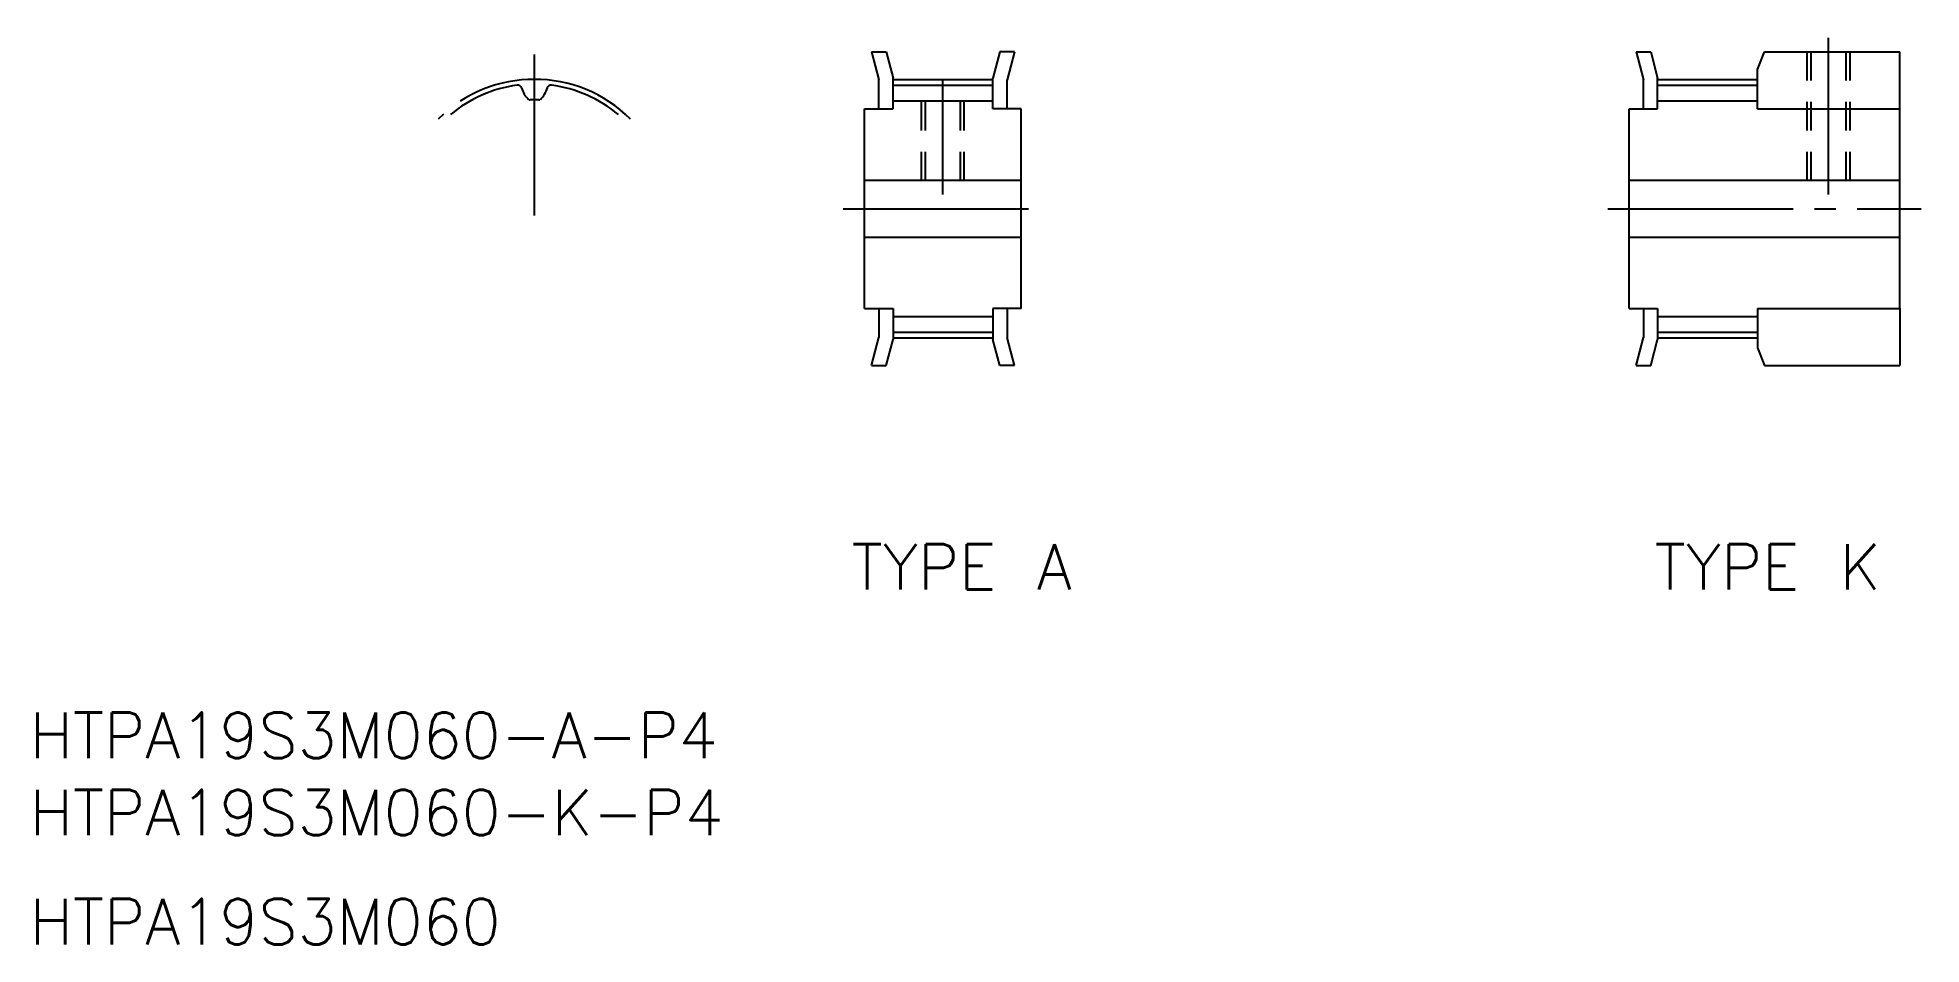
# Model space of a CAD drawing. Extents: x 46 to 178, y 128 to 191.
import ezdxf
from ezdxf.enums import TextEntityAlignment as Align

# ---------------------------------------------------------------- set-up
doc = ezdxf.new("R2010")
doc.units = 0
doc.linetypes.add('CENTER', pattern=[17.5, 13, -1.5, 1.5, -1.5])
doc.linetypes.add('DASHED', pattern=[3.5, 2, -1.5])
doc.layers.get('0').update_dxf_attribs({"linetype": 'CONTINUOUS'})
doc.layers.add('CENTER', color=1, linetype='CENTER')
doc.styles.get("Standard").update_dxf_attribs({"font": 'txt.shx', "bigfont": '@extfont2.shx'})

msp = doc.modelspace()

# ---------------------------------------------------------------- linework, layer by layer
at = {"color": 7, "linetype": 'CONTINUOUS'}
for p, q in [((104.45, 190.21), (104.97, 188.25)), ((104.45, 190.21), (105.48, 190.21)), ((105.48, 190.21), (105.97, 188.38)), ((113.46, 190.21), (112.97, 188.38)), ((114.5, 190.21), (113.46, 190.21)), ((114.5, 190.21), (113.97, 188.25)), ((158.11, 190.21), (158.63, 188.25)), ((158.11, 190.21), (159.14, 190.21)), ((159.14, 190.21), (159.63, 188.38)), ((166.63, 188.98), (167.13, 190.21)), ((167.13, 190.21), (176.63, 190.21)), ((176.63, 186.21), (176.63, 190.21)), ((104.97, 186.21), (104.97, 188.25)), ((105.97, 186.21), (105.97, 188.38)), ((105.97, 187.88), (112.97, 187.88)), ((112.97, 186.21), (112.97, 188.38)), ((113.97, 186.21), (113.97, 188.25)), ((158.63, 186.21), (158.63, 188.25)), ((159.63, 186.21), (159.63, 188.38)), ((159.63, 187.88), (166.63, 187.88)), ((166.63, 186.21), (166.63, 188.98)), ((105.97, 186.77), (112.97, 186.77)), ((159.63, 186.77), (166.63, 186.77)), ((103.97, 172.21), (103.97, 186.21)), ((103.97, 186.21), (105.97, 186.21)), ((114.97, 186.21), (112.97, 186.21)), ((114.97, 172.21), (114.97, 186.21)), ((157.63, 172.21), (157.63, 186.21)), ((157.63, 186.21), (159.63, 186.21)), ((166.63, 186.21), (176.63, 186.21)), ((176.63, 172.21), (176.63, 186.21)), ((103.97, 181.21), (114.97, 181.21)), ((157.63, 181.21), (176.63, 181.21)), ((176.63, 179.21), (176.63, 179.21)), ((103.97, 177.21), (114.97, 177.21)), ((157.63, 177.21), (176.63, 177.21)), ((176.63, 175.71), (176.63, 175.71)), ((103.97, 172.21), (105.97, 172.21)), ((104.97, 172.21), (104.97, 170.18)), ((105.97, 172.21), (105.97, 170.04)), ((112.97, 172.21), (112.97, 170.04)), ((114.97, 172.21), (112.97, 172.21)), ((113.97, 172.21), (113.97, 170.18)), ((157.63, 172.21), (159.63, 172.21)), ((158.63, 172.21), (158.63, 170.18)), ((159.63, 172.21), (159.63, 170.04)), ((166.63, 172.21), (176.63, 172.21)), ((166.63, 172.21), (166.63, 169.45)), ((176.63, 172.21), (176.63, 168.21)), ((105.97, 171.65), (112.97, 171.65)), ((105.97, 170.54), (112.97, 170.54)), ((159.63, 171.65), (166.63, 171.65)), ((159.63, 170.54), (166.63, 170.54)), ((104.45, 168.21), (104.97, 170.18)), ((105.48, 168.21), (105.97, 170.04)), ((113.46, 168.21), (112.97, 170.04)), ((114.5, 168.21), (113.97, 170.18)), ((158.11, 168.21), (158.63, 170.18)), ((159.14, 168.21), (159.63, 170.04)), ((166.63, 169.45), (167.13, 168.21)), ((104.45, 168.21), (105.48, 168.21)), ((114.5, 168.21), (113.46, 168.21)), ((158.11, 168.21), (159.14, 168.21)), ((167.13, 168.21), (176.63, 168.21))]:
    msp.add_line(p, q, dxfattribs=at)
at = {"color": 3, "linetype": 'DASHED'}
for p, q in [((170.13, 181.21), (170.13, 190.21)), ((170.41, 181.21), (170.41, 190.21)), ((172.86, 181.21), (172.86, 190.21)), ((173.13, 181.21), (173.13, 190.21)), ((107.97, 181.21), (107.97, 186.77)), ((108.25, 181.21), (108.25, 186.77)), ((110.7, 181.21), (110.7, 186.77)), ((110.97, 181.21), (110.97, 186.77))]:
    msp.add_line(p, q, dxfattribs=at)
at = {"color": 7, "linetype": 'CONTINUOUS'}
for centre, radius, start, end in [((80.8, 178.79), 9.17, 97.578, 130), ((79.63, 187.6), 0.28, 17.7837, 97.578), ((81.97, 187.6), 0.28, 82.422, 162.2163), ((80.8, 178.79), 9.17, 50, 82.422), ((81.78, 188.29), 1.98, 197.7837, 225.2869), ((80.49, 187), 0.15, 225.2869, 272.1572), ((80.8, 178.79), 8.06, 90, 92.1572), ((80.8, 178.79), 8.06, 87.8428, 90), ((81.11, 187), 0.15, 267.8428, 314.7131), ((79.83, 188.29), 1.98, 314.7131, 342.2163)]:
    msp.add_arc(centre, radius, start, end, dxfattribs=at)
at = {"layer": 'CENTER', "color": 1, "linetype": 'CENTER'}
for p, q in [((171.63, 180.21), (171.63, 191.21)), ((80.8, 178.74), (80.8, 190.04)), ((105.97, 188.29), (112.97, 188.29)), ((109.47, 180.21), (109.47, 188.27)), ((159.63, 188.29), (166.63, 188.29)), ((102.47, 179.21), (116.47, 179.21)), ((156.13, 179.21), (178.13, 179.21)), ((105.97, 170.14), (112.97, 170.14)), ((159.63, 170.14), (166.63, 170.14))]:
    msp.add_line(p, q, dxfattribs=at)
msp.add_arc((80.8, 178.74), 9.55, 45, 135, dxfattribs=at)

# ---------------------------------------------------------------- texts
at = {"color": 7, "linetype": 'CONTINUOUS'}
for s, p in [('TYPE A', (110.79, 154.07)), ('TYPE K', (167.35, 154.07))]:
    msp.add_text(s, height=3.2, dxfattribs=at).set_placement(p, align=Align.MIDDLE_CENTER)
for s, p in [('HTPA19S3M060-A-P4', (45.39, 140.65)), ('HTPA19S3M060-K-P4', (45.39, 135.23)), ('HTPA19S3M060', (45.39, 127.57))]:
    msp.add_text(s, height=3.2, dxfattribs=at).set_placement(p)

doc.saveas('drawing.dxf')
